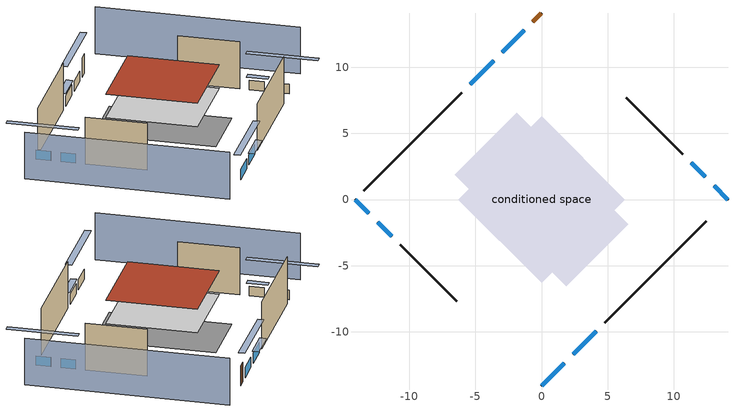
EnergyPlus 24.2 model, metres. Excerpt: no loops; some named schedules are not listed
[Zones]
conditioned space
 floor adiabatic (AdiabaticFloorConstruction): -6.28,0 0,6.28 6.28,0 0,-6.28 z2.44
 floor foundation (Slab1 construction): -6.55,1.87 -1.87,6.55 6.55,-1.87 1.87,-6.55 z0
 wall outside (AdiabaticWallConstruction 1): 0,14.09 -0.65,13.44 z0:2.03
 wall outside (AdiabaticWallConstruction): 0,-14.09 1.73,-12.36 / 2.39,-11.7 4.12,-9.97 / -1.3,12.79 -2.96,11.13 z0:1.07; -14.09,0 -13.04,-1.05 / -12.38,-1.71 -11.33,-2.76 / 14.09,0 13.04,1.05 / 12.38,1.71 11.33,2.76 z0:0.98; -3.62,10.47 -5.38,8.71 z0:1.1
 wall outside (Wall1 construction): 4.77,-9.31 12.44,-1.65 z0:4.88
 wall outside (Wall2 construction): -10.67,-3.42 -6.41,-7.68 z0:4.88
 wall outside (Wall3 construction): -6.03,8.05 -13.43,0.66 z0:4.88
 wall outside (Wall4 construction): 10.67,3.42 6.41,7.68 z0:4.88
 window (WindowConstruction): 0,-14.09 1.73,-12.36 z0:1.07
 window (WindowConstruction 1): 2.39,-11.7 4.12,-9.97 z0:1.07
 window (WindowConstruction 2): -14.09,0 -13.04,-1.05 z0:0.98
 window (WindowConstruction 3): -12.38,-1.71 -11.33,-2.76 z0:0.98
 window (WindowConstruction 4): -1.3,12.79 -2.96,11.13 z0:1.07
 window (WindowConstruction 5): -3.62,10.47 -5.38,8.71 z0:1.1
 window (WindowConstruction 6): 14.09,0 13.04,1.05 z0:0.98
 window (WindowConstruction 7): 12.38,1.71 11.33,2.76 z0:0.98
 door (Door): 0,14.09 -0.65,13.44 z0:2.03
 ceiling adiabatic (AdiabaticFloorConstruction): 0,-6.28 6.28,0 0,6.28 -6.28,0 z2.44
 roof outside (Roof1 construction): 0,6.28 -6.28,0 0,-6.28 6.28,0 z4.88
shading: -17.32,-3.23 -3.23,-17.32 / 17.32,3.23 3.23,17.32 z0:4.88; 3.67,-10.42 -1.94,-16.03 -1.51,-16.46 4.1,-10.85 z3.81; 4.33,-9.76 2.17,-11.92 2.6,-12.35 4.76,-10.19 z1.37; -11.1,-2.99 -16.03,1.94 -16.46,1.51 -11.53,-3.42 z3.72; -11.11,-2.97 -12.6,-1.49 -13.03,-1.92 -11.55,-3.4 z1.28; -4.9,9.19 0.64,14.73 0.21,15.16 -5.33,9.62 z3.81; -5.59,8.5 -3.4,10.69 -3.83,11.12 -6.02,8.93 z1.4; 11.1,2.99 16.03,-1.94 16.46,-1.51 11.53,3.42 z3.72; 11.11,2.97 12.6,1.49 13.03,1.92 11.55,3.4 z1.28
[Building]
Building 1: Terrain=Suburbs
[Site:Location]
Portland Intl Arpt_OR: Latitude {deg}=45.59; Longitude {deg}=-122.6; Time Zone {hr}=-8; Elevation {m}=33; Keep Site Location Information=Yes
[Site:GroundTemperature:Shallow]
10.2558, 8.96328, 8.85977, 9.47314, 11.9355, 14.3863, 16.5111, 17.8571, 17.9714, 16.8767, 14.8061, 12.4304
[Site:WaterMainsTemperature]
Calculation Method=Schedule; Temperature Schedule=mains temperature schedule
[Material] Roughness=Rough; Thermal Absorptance=0.9
Name | Thickness {m} | Conductivity {W/m-K} | Density {kg/m3} | Specific Heat {J/kg-K} | Solar Absorptance | Visible Absorptance
concrete 4.0 in. | 0.1016 | 1.803125 | 2242.8 | 837.4 | 0.7 | 0.7
door material | 0.04445 | 0.0612267 | 512.64 | 1214.23 | 0.7 | 0.7
floor covering | 0.0127 | 0.0450781 | 54.468 | 1339.84 | 0.9 | 0.9
floor covering 1 | 0.0127 | 0.0433444 | 54.468 | 1339.84 | 0.6 | 0.6
floor rigid ins; wall rigid ins | 0.512978 | 0.029427 | 32.04 | 1214.23 | 0.7 | 0.7
floor stud and cavity | 0.1397 | 1.75129 | 37.0049 | 1207.88 | 0.7 | 0.7
furniture material conditioned space 1 | 0.1524 | 0.115458 | 640.8 | 1214.23 | 0.6 | 0.6
gypsum board | 0.0127 | 0.160291 | 801 | 837.4 | 0.6 | 0.6
osb sheathing 0.5 in. | 0.0127 | 0.115458 | 512.64 | 1214.23 | 0.7 | 0.7
osb sheathing 0.75 in. | 0.01905 | 0.115458 | 512.64 | 1214.23 | 0.7 | 0.7
roof rigid ins | 0.103632 | 0.029427 | 32.04 | 1214.23 | 0.7 | 0.7
roof stud and cavity | 0.2032 | 0.159782 | 78.34581 | 1123.46 | 0.7 | 0.7
slate or tile shingles | 0.01905 | 0.840978 | 1899.972 | 799.717 | 0.75 | 0.75
wall stud and cavity | 0.1397 | 0.550994 | 139.0536 | 1170.24 | 0.7 | 0.7
wall stud and cavity 1 | 0.0889 | 0.380278 | 52.3479 | 1209.89 | 0.7 | 0.7
wall stud and cavity 2 | 0.0889 | 0.391764 | 83.0341 | 1211.67 | 0.7 | 0.7
wood siding | 0.0254 | 0.102417 | 544.68 | 1172.36 | 0.85 | 0.85
wood siding 1; wood siding 2 | 0.0254 | 0.102417 | 544.68 | 1172.36 | 0.7 | 0.7
[WindowMaterial:SimpleGlazingSystem]
WindowMaterial: U-Factor {W/m2-K}=1.93052; Solar Heat Gain Coefficient=0.49
[Construction]
AdiabaticFloorConstruction: floor stud and cavity, floor rigid ins, osb sheathing 0.75 in., floor covering 1
AdiabaticWallConstruction: wood siding 1, wall rigid ins, wall stud and cavity 1, gypsum board
AdiabaticWallConstruction 1: wood siding 2, wall rigid ins, wall stud and cavity 1, gypsum board
Door: door material
furniture construction conditioned space 1: furniture material conditioned space 1
PartitionWallConstruction: gypsum board, wall stud and cavity 2, gypsum board
Roof1 construction: slate or tile shingles, roof rigid ins, osb sheathing 0.75 in., roof stud and cavity, gypsum board
Slab1 construction: concrete 4.0 in., floor covering
Wall1 construction; Wall2 construction; Wall3 construction; Wall4 construction: wood siding, osb sheathing 0.5 in., wall stud and cavity, gypsum board
WindowConstruction; WindowConstruction 1; WindowConstruction 2; WindowConstruction 3; WindowConstruction 4; WindowConstruction 5; WindowConstruction 6; WindowConstruction 7: WindowMaterial
[Zone]
conditioned space: Multiplier=1; Volume {m3}=384.656; Part of Total Floor Area=Yes
[Space]
conditioned space 1: Zone=conditioned space; Volume {m3}=384.656
[SurfaceProperty:ExposedFoundationPerimeter]
Slab1: Exposed Perimeter Calculation Method=TotalExposedPerimeter; Total Exposed Perimeter {m}=37.06368
[SurfaceProperty:IncidentSolarMultiplier] Incident Solar Multiplier=1; Incident Solar Multiplier Schedule=trans schedule winter=0.85 summer=0.7
Window1; Window2; Window3; Window4; Window5; Window6; Window7; Window8
[InternalMass] Zone or ZoneList=conditioned space; Space or SpaceList=conditioned space 1
Name | Construction | Surface Area {m2}
furniture mass conditioned space 1 | furniture construction conditioned space 1 | 63.09974
partition wall mass | PartitionWallConstruction | 157.749
[Lights]
interior lighting: Zone or ZoneList or Space or SpaceList=conditioned space 1; Schedule=lighting_interior; Design Level Calculation Method=LightingLevel; Lighting Level {W}=335.702; Return Air Fraction=0; Fraction Radiant=0.6; Fraction Visible=0.2; Fraction Replaceable=1
[People]
occupants: Zone or ZoneList or Space or SpaceList=conditioned space 1; Number of People Schedule=occupants; Number of People Calculation Method=People; Number of People=2; Fraction Radiant=0.314171; Sensible Heat Fraction=0.56303; Activity Level Schedule=occupants activity schedule; Carbon Dioxide Generation Rate {m3/s-W}=0; Enable ASHRAE 55 Comfort Warnings=No; Mean Radiant Temperature Calculation Type=EnclosureAveraged
[ElectricEquipment] Zone or ZoneList or Space or SpaceList=conditioned space 1; Design Level Calculation Method=EquipmentLevel
Name | Schedule | Design Level {W} | Fraction Latent | Fraction Radiant | Fraction Lost
clothes dryer | clothes_dryer | 7693.64 | 0.015 | 0.081 | 0.85
clothes washer | clothes_washer | 768.412 | 0.03 | 0.162 | 0.7
cooking range | cooking_range | 126.885 | 0.16 | 0.384 | 0.2
dishwasher | dishwasher | 609.691 | 0.3 | 0.18 | 0.4
fridge | fridge schedule | 43.7215 | 0 | 0.6 | 0
mech vent bath fan 0 | mech vent bath fan 0 schedule | 30 | 0 | 0 | 1
mech vent house fan | mech vent house fan schedule | 0 | 0 | 0 | 1
mech vent house fan cfis | mech vent house fan cfis schedule | 0 | 0 | 0 | 0
mech vent range fan 0 | mech vent range fan 0 schedule | 30 | 0 | 0 | 1
misc plug loads | plug_loads_other | 323.283 | 0.021 | 0.558 | 0.049
misc tv | plug_loads_tv | 412.626 | 0 | 0.6 | 0
whole house fan | Always On Discrete | 0 | 0 | 0 | 1
[OtherEquipment] Zone or ZoneList or Space or SpaceList=conditioned space 1; Design Level Calculation Method=EquipmentLevel
Name | Fuel Type | Schedule | Design Level {W} | Fraction Latent | Fraction Radiant | Fraction Lost
clothes dryer 1 | Electricity | clothes_dryer | 0 | 0.015 | 0.081 | 0.85
cooking range 1 | NaturalGas | cooking_range | 3718.62 | 0.16 | 0.384 | 0.2
general water use latent | None | general water use schedule | 44.1266 | 1 | 0 | 0
general water use sensible | None | general water use schedule | -43.4886 | 0 | 0.6 | 0
mech vent house fan latent load; water heater lat | None | Always On Discrete | 0 | 1 | 0 | 0
mech vent house fan sensible load; water heater sens | None | Always On Discrete | 0 | 0 | 0 | 0
water heater energy adjustment1 | Electricity | Always On Discrete | 0.01 | 0 | 0 | 1
[ZoneInfiltration:DesignFlowRate] Zone or ZoneList or Space or SpaceList=conditioned space 1; Schedule=Always On Discrete; Design Flow Rate Calculation Method=Flow/Zone; Design Flow Rate {m3/s}=0
infil flow; natural vent flow; whole house fan flow
[AvailabilityManager:Scheduled]
room ac airloop Availability Manager: Schedule=Always On Discrete
[WaterUse:Equipment]
dishwasher: Peak Flow Rate {m3/s}=7.68605e-06; Flow Rate Fraction Schedule=hot_water_dishwasher
[Foundation:Kiva]
Foundation Kiva 1: Initial Indoor Air Temperature {C}=19.4444; Wall Height Above Grade {m}=0.1016; Wall Depth Below Slab {m}=0.2032
[Foundation:Kiva:Settings]
Soil Conductivity {W/m-K}=1.3848; Soil Density {kg/m3}=1842.3; Soil Specific Heat {J/kg-K}=418.7; Ground Solar Absorptivity=0.9; Ground Thermal Absorptivity=0.9; Ground Surface Roughness {m}=0.03; Far-Field Width {m}=40; Deep-Ground Boundary Condition=ZeroFlux; Deep-Ground Depth {m}=40; Minimum Cell Dimension {m}=0.2; Maximum Cell Growth Coefficient=3; Simulation Timestep=Timestep
[Exterior:Lights]
exterior lighting: Schedule=exterior lighting schedule; Design Level {W}=10.6381
[EnergyManagementSystem:GlobalVariable]
infil_program_Qfan
infil_program_Qinf
natural_vent_program_Qnv
natural_vent_program_Qwhf
room_ac_airloop_Fan_RTF
[EnergyManagementSystem:Sensor]
Name | Output:Variable or Output:Meter Index Key | Output:Variable or Output:Meter
airflow_gain | infil flow | Infiltration Sensible Heat Gain Energy
airflow_gain_1 | natural vent flow | Infiltration Sensible Heat Gain Energy
airflow_gain_2 | whole house fan flow | Infiltration Sensible Heat Gain Energy
airflow_loss | infil flow | Infiltration Sensible Heat Loss Energy
airflow_loss_1 | natural vent flow | Infiltration Sensible Heat Loss Energy
airflow_loss_2 | whole house fan flow | Infiltration Sensible Heat Loss Energy
clg_load_cond |  | Cooling:EnergyTransfer:Zone:CONDITIONED SPACE
clg_sp_s; clg_sp_s_1 | cooling setpoint | Schedule Value
clothes_dryer_exhaust_0_sch_s | clothes_dryer | Schedule Value
cool_season | cooling season schedule | Schedule Value
htg_load_cond |  | Heating:EnergyTransfer:Zone:CONDITIONED SPACE
htg_sp_s; htg_sp_s_1 | heating setpoint | Schedule Value
ig_ee_conv | clothes dryer | Electric Equipment Convective Heating Energy
ig_ee_conv_2 | cooking range | Electric Equipment Convective Heating Energy
ig_ee_conv_3 | dishwasher | Electric Equipment Convective Heating Energy
ig_ee_conv_4 | fridge | Electric Equipment Convective Heating Energy
ig_ee_conv_5 | misc plug loads | Electric Equipment Convective Heating Energy
ig_ee_conv_6 | misc tv | Electric Equipment Convective Heating Energy
ig_ee_conv_7 | whole house fan | Electric Equipment Convective Heating Energy
ig_ee_rad | clothes dryer | Electric Equipment Radiant Heating Energy
ig_ee_rad_2 | cooking range | Electric Equipment Radiant Heating Energy
ig_ee_rad_3 | dishwasher | Electric Equipment Radiant Heating Energy
ig_ee_rad_4 | fridge | Electric Equipment Radiant Heating Energy
ig_ee_rad_5 | misc plug loads | Electric Equipment Radiant Heating Energy
ig_ee_rad_6 | misc tv | Electric Equipment Radiant Heating Energy
ig_ee_rad_7 | whole house fan | Electric Equipment Radiant Heating Energy
ig_lgt_conv | interior lighting | Lights Convective Heating Energy
ig_lgt_rad | interior lighting | Lights Radiant Heating Energy
ig_lgt_vis | interior lighting | Lights Visible Radiation Heating Energy
ig_oe_conv | clothes dryer 1 | Other Equipment Convective Heating Energy
ig_oe_conv_1 | cooking range 1 | Other Equipment Convective Heating Energy
ig_oe_conv_2 | general water use latent | Other Equipment Convective Heating Energy
ig_oe_conv_3 | general water use sensible | Other Equipment Convective Heating Energy
ig_oe_conv_4 | water heater energy adjustment1 | Other Equipment Convective Heating Energy
ig_oe_conv_5 | water heater lat | Other Equipment Convective Heating Energy
ig_oe_conv_6 | water heater sens | Other Equipment Convective Heating Energy
ig_oe_rad | clothes dryer 1 | Other Equipment Radiant Heating Energy
ig_oe_rad_1 | cooking range 1 | Other Equipment Radiant Heating Energy
ig_oe_rad_2 | general water use latent | Other Equipment Radiant Heating Energy
ig_oe_rad_3 | general water use sensible | Other Equipment Radiant Heating Energy
ig_oe_rad_4 | water heater energy adjustment1 | Other Equipment Radiant Heating Energy
ig_oe_rad_5 | water heater lat | Other Equipment Radiant Heating Energy
ig_oe_rad_6 | water heater sens | Other Equipment Radiant Heating Energy
ig_ppl_conv | occupants | People Convective Heating Energy
ig_ppl_rad | occupants | People Radiant Heating Energy
im_conv | furniture mass conditioned space 1 | Surface Inside Face Convection Heat Gain Energy
im_conv_1 | partition wall mass | Surface Inside Face Convection Heat Gain Energy
im_ig | furniture mass conditioned space 1 | Surface Inside Face Internal Gains Radiation Heat Gain Energy
im_ig_1 | partition wall mass | Surface Inside Face Internal Gains Radiation Heat Gain Energy
im_lgt | furniture mass conditioned space 1 | Surface Inside Face Lights Radiation Heat Gain Energy
im_lgt_1 | partition wall mass | Surface Inside Face Lights Radiation Heat Gain Energy
im_sol | furniture mass conditioned space 1 | Surface Inside Face Solar Radiation Heat Gain Energy
im_sol_1 | partition wall mass | Surface Inside Face Solar Radiation Heat Gain Energy
im_surf | furniture mass conditioned space 1 | Surface Inside Face Net Surface Thermal Radiation Heat Gain Energy
im_surf_1 | partition wall mass | Surface Inside Face Net Surface Thermal Radiation Heat Gain Energy
mech_vent_bath_fan_0_sch_s | mech vent bath fan 0 schedule | Schedule Value
mech_vent_range_fan_0_sch_s | mech vent range fan 0 schedule | Schedule Value
mv_conv | mech vent bath fan 0 | Electric Equipment Convective Heating Energy
mv_conv_1 | mech vent house fan | Electric Equipment Convective Heating Energy
mv_conv_2 | mech vent house fan cfis | Electric Equipment Convective Heating Energy
mv_conv_3 | mech vent range fan 0 | Electric Equipment Convective Heating Energy
mv_conv_4 | mech vent house fan latent load | Other Equipment Convective Heating Energy
mv_conv_5 | mech vent house fan sensible load | Other Equipment Convective Heating Energy
mv_rad | mech vent bath fan 0 | Electric Equipment Radiant Heating Energy
mv_rad_1 | mech vent house fan | Electric Equipment Radiant Heating Energy
mv_rad_2 | mech vent house fan cfis | Electric Equipment Radiant Heating Energy
mv_rad_3 | mech vent range fan 0 | Electric Equipment Radiant Heating Energy
mv_rad_4 | mech vent house fan latent load | Other Equipment Radiant Heating Energy
mv_rad_5 | mech vent house fan sensible load | Other Equipment Radiant Heating Energy
natural_vent_s | natural vent schedule | Schedule Value
out_pb_s |  | Site Outdoor Air Barometric Pressure
out_wt_s |  | Site Outdoor Air Humidity Ratio
site_vw_s |  | Site Wind Speed
ss_back_out | Window1 | Surface Window Shortwave from Zone Back Out Window Heat Transfer Rate
ss_back_out_1 | Window2 | Surface Window Shortwave from Zone Back Out Window Heat Transfer Rate
ss_back_out_2 | Window3 | Surface Window Shortwave from Zone Back Out Window Heat Transfer Rate
ss_back_out_3 | Window4 | Surface Window Shortwave from Zone Back Out Window Heat Transfer Rate
ss_back_out_4 | Window5 | Surface Window Shortwave from Zone Back Out Window Heat Transfer Rate
ss_back_out_5 | Window6 | Surface Window Shortwave from Zone Back Out Window Heat Transfer Rate
ss_back_out_6 | Window7 | Surface Window Shortwave from Zone Back Out Window Heat Transfer Rate
ss_back_out_7 | Window8 | Surface Window Shortwave from Zone Back Out Window Heat Transfer Rate
ss_conv | Door1 | Surface Inside Face Convection Heat Gain Energy
ss_conv_1 | Window1 | Surface Inside Face Convection Heat Gain Energy
ss_conv_2 | Window2 | Surface Inside Face Convection Heat Gain Energy
ss_conv_3 | Window3 | Surface Inside Face Convection Heat Gain Energy
ss_conv_4 | Window4 | Surface Inside Face Convection Heat Gain Energy
ss_conv_5 | Window5 | Surface Inside Face Convection Heat Gain Energy
ss_conv_6 | Window6 | Surface Inside Face Convection Heat Gain Energy
ss_conv_7 | Window7 | Surface Inside Face Convection Heat Gain Energy
ss_conv_8 | Window8 | Surface Inside Face Convection Heat Gain Energy
ss_ig | Door1 | Surface Inside Face Internal Gains Radiation Heat Gain Energy
ss_ig_1 | Window1 | Surface Inside Face Internal Gains Radiation Heat Gain Energy
ss_ig_2 | Window2 | Surface Inside Face Internal Gains Radiation Heat Gain Energy
ss_ig_3 | Window3 | Surface Inside Face Internal Gains Radiation Heat Gain Energy
ss_ig_4 | Window4 | Surface Inside Face Internal Gains Radiation Heat Gain Energy
ss_ig_5 | Window5 | Surface Inside Face Internal Gains Radiation Heat Gain Energy
ss_ig_6 | Window6 | Surface Inside Face Internal Gains Radiation Heat Gain Energy
ss_ig_7 | Window7 | Surface Inside Face Internal Gains Radiation Heat Gain Energy
ss_ig_8 | Window8 | Surface Inside Face Internal Gains Radiation Heat Gain Energy
ss_lgt | Door1 | Surface Inside Face Lights Radiation Heat Gain Energy
ss_sol | Door1 | Surface Inside Face Solar Radiation Heat Gain Energy
ss_surf | Door1 | Surface Inside Face Net Surface Thermal Radiation Heat Gain Energy
ss_surf_1 | Window1 | Surface Inside Face Net Surface Thermal Radiation Heat Gain Energy
ss_surf_2 | Window2 | Surface Inside Face Net Surface Thermal Radiation Heat Gain Energy
ss_surf_3 | Window3 | Surface Inside Face Net Surface Thermal Radiation Heat Gain Energy
ss_surf_4 | Window4 | Surface Inside Face Net Surface Thermal Radiation Heat Gain Energy
ss_surf_5 | Window5 | Surface Inside Face Net Surface Thermal Radiation Heat Gain Energy
ss_surf_6 | Window6 | Surface Inside Face Net Surface Thermal Radiation Heat Gain Energy
ss_surf_7 | Window7 | Surface Inside Face Net Surface Thermal Radiation Heat Gain Energy
ss_surf_8 | Window8 | Surface Inside Face Net Surface Thermal Radiation Heat Gain Energy
ss_trans_in | Window1 | Surface Window Transmitted Solar Radiation Rate
ss_trans_in_1 | Window2 | Surface Window Transmitted Solar Radiation Rate
ss_trans_in_2 | Window3 | Surface Window Transmitted Solar Radiation Rate
ss_trans_in_3 | Window4 | Surface Window Transmitted Solar Radiation Rate
ss_trans_in_4 | Window5 | Surface Window Transmitted Solar Radiation Rate
ss_trans_in_5 | Window6 | Surface Window Transmitted Solar Radiation Rate
ss_trans_in_6 | Window7 | Surface Window Transmitted Solar Radiation Rate
ss_trans_in_7 | Window8 | Surface Window Transmitted Solar Radiation Rate
ss_trans_out | Window1 | Surface Inside Face Initial Transmitted Diffuse Transmitted Out Window Solar Radiation Rate
ss_trans_out_1 | Window2 | Surface Inside Face Initial Transmitted Diffuse Transmitted Out Window Solar Radiation Rate
ss_trans_out_2 | Window3 | Surface Inside Face Initial Transmitted Diffuse Transmitted Out Window Solar Radiation Rate
ss_trans_out_3 | Window4 | Surface Inside Face Initial Transmitted Diffuse Transmitted Out Window Solar Radiation Rate
ss_trans_out_4 | Window5 | Surface Inside Face Initial Transmitted Diffuse Transmitted Out Window Solar Radiation Rate
ss_trans_out_5 | Window6 | Surface Inside Face Initial Transmitted Diffuse Transmitted Out Window Solar Radiation Rate
ss_trans_out_6 | Window7 | Surface Inside Face Initial Transmitted Diffuse Transmitted Out Window Solar Radiation Rate
ss_trans_out_7 | Window8 | Surface Inside Face Initial Transmitted Diffuse Transmitted Out Window Solar Radiation Rate
s_conv | inferred conditioned ceiling | Surface Inside Face Convection Heat Gain Energy
s_conv_1 | inferred conditioned floor | Surface Inside Face Convection Heat Gain Energy
s_conv_2 | Roof1 | Surface Inside Face Convection Heat Gain Energy
s_conv_3 | Slab1 | Surface Inside Face Convection Heat Gain Energy
s_conv_4 | Wall1 | Surface Inside Face Convection Heat Gain Energy
s_conv_5 | Wall2 | Surface Inside Face Convection Heat Gain Energy
s_conv_6 | Wall3 | Surface Inside Face Convection Heat Gain Energy
s_conv_7 | Wall4 | Surface Inside Face Convection Heat Gain Energy
s_ig | inferred conditioned ceiling | Surface Inside Face Internal Gains Radiation Heat Gain Energy
s_ig_1 | inferred conditioned floor | Surface Inside Face Internal Gains Radiation Heat Gain Energy
s_ig_2 | Roof1 | Surface Inside Face Internal Gains Radiation Heat Gain Energy
s_ig_3 | Slab1 | Surface Inside Face Internal Gains Radiation Heat Gain Energy
s_ig_4 | Wall1 | Surface Inside Face Internal Gains Radiation Heat Gain Energy
s_ig_5 | Wall2 | Surface Inside Face Internal Gains Radiation Heat Gain Energy
s_ig_6 | Wall3 | Surface Inside Face Internal Gains Radiation Heat Gain Energy
s_ig_7 | Wall4 | Surface Inside Face Internal Gains Radiation Heat Gain Energy
s_lgt | inferred conditioned ceiling | Surface Inside Face Lights Radiation Heat Gain Energy
s_lgt_1 | inferred conditioned floor | Surface Inside Face Lights Radiation Heat Gain Energy
s_lgt_2 | Roof1 | Surface Inside Face Lights Radiation Heat Gain Energy
s_lgt_3 | Slab1 | Surface Inside Face Lights Radiation Heat Gain Energy
s_lgt_4 | Wall1 | Surface Inside Face Lights Radiation Heat Gain Energy
s_lgt_5 | Wall2 | Surface Inside Face Lights Radiation Heat Gain Energy
s_lgt_6 | Wall3 | Surface Inside Face Lights Radiation Heat Gain Energy
s_lgt_7 | Wall4 | Surface Inside Face Lights Radiation Heat Gain Energy
s_sol | inferred conditioned ceiling | Surface Inside Face Solar Radiation Heat Gain Energy
s_sol_1 | inferred conditioned floor | Surface Inside Face Solar Radiation Heat Gain Energy
s_sol_2 | Roof1 | Surface Inside Face Solar Radiation Heat Gain Energy
s_sol_3 | Slab1 | Surface Inside Face Solar Radiation Heat Gain Energy
s_sol_4 | Wall1 | Surface Inside Face Solar Radiation Heat Gain Energy
s_sol_5 | Wall2 | Surface Inside Face Solar Radiation Heat Gain Energy
s_sol_6 | Wall3 | Surface Inside Face Solar Radiation Heat Gain Energy
s_sol_7 | Wall4 | Surface Inside Face Solar Radiation Heat Gain Energy
s_surf | inferred conditioned ceiling | Surface Inside Face Net Surface Thermal Radiation Heat Gain Energy
s_surf_1 | inferred conditioned floor | Surface Inside Face Net Surface Thermal Radiation Heat Gain Energy
s_surf_2 | Roof1 | Surface Inside Face Net Surface Thermal Radiation Heat Gain Energy
s_surf_3 | Slab1 | Surface Inside Face Net Surface Thermal Radiation Heat Gain Energy
s_surf_4 | Wall1 | Surface Inside Face Net Surface Thermal Radiation Heat Gain Energy
s_surf_5 | Wall2 | Surface Inside Face Net Surface Thermal Radiation Heat Gain Energy
s_surf_6 | Wall3 | Surface Inside Face Net Surface Thermal Radiation Heat Gain Energy
s_surf_7 | Wall4 | Surface Inside Face Net Surface Thermal Radiation Heat Gain Energy
water_heater_T_set | water heater setpoint | Schedule Value
[EnergyManagementSystem:Actuator]
Name | Actuated Component Unique | Actuated Component Type | Actuated Component Control Type
fridge_schedule_act | fridge schedule | Schedule:Constant | Schedule Value
infil_flow_act | infil flow | Zone Infiltration | Air Exchange Flow Rate
mech_vent_house_fan_cfis_act | mech vent house fan cfis | ElectricEquipment | Electricity Rate
mech_vent_house_fan_latent_load_act | mech vent house fan latent load | OtherEquipment | Power Level
mech_vent_house_fan_sensible_load_act | mech vent house fan sensible load | OtherEquipment | Power Level
natural_vent_flow_act | natural vent flow | Zone Infiltration | Air Exchange Flow Rate
water_heater_HPWHSchedOverride | water heater setpoint | Schedule:Constant | Schedule Value
water_heater_hpwh_ec_adj_act | water heater energy adjustment1 | OtherEquipment | Power Level
water_heater_lat_act | water heater lat | OtherEquipment | Power Level
water_heater_LESchedOverride | water heater BottomElementSetpoint | Schedule:Constant | Schedule Value
water_heater_sens_act | water heater sens | OtherEquipment | Power Level
water_heater_UESchedOverride | water heater TopElementSetpoint | Schedule:Constant | Schedule Value
whole_house_fan_act | whole house fan | ElectricEquipment | Electricity Rate
whole_house_fan_flow_act | whole house fan flow | Zone Infiltration | Air Exchange Flow Rate
[EnergyManagementSystem:Program]
boiler_hydronic_pump_disaggregate_program: Set boiler_hydronic_pump_primary_htg = boiler_hydronic_pump_s
boiler_hydronic_pump_power_program: Set hvac_plr = boiler_plr_s; Set pump_total_eff = boiler_hydronic_pump_rated_mfr / 1000 * 20000.0 / 81.7307692307692; Set pump_vfr = boiler_hydronic_pump_mfr_s / 1000; If pump_vfr > 0; Set boiler_hydronic_pump_pressure_rise_act = 81.7307692307692 * hvac_plr * pump_total_eff / pump_vfr; Else; Set boiler_hydronic_pump_pressure_rise_act = 0; EndIf
